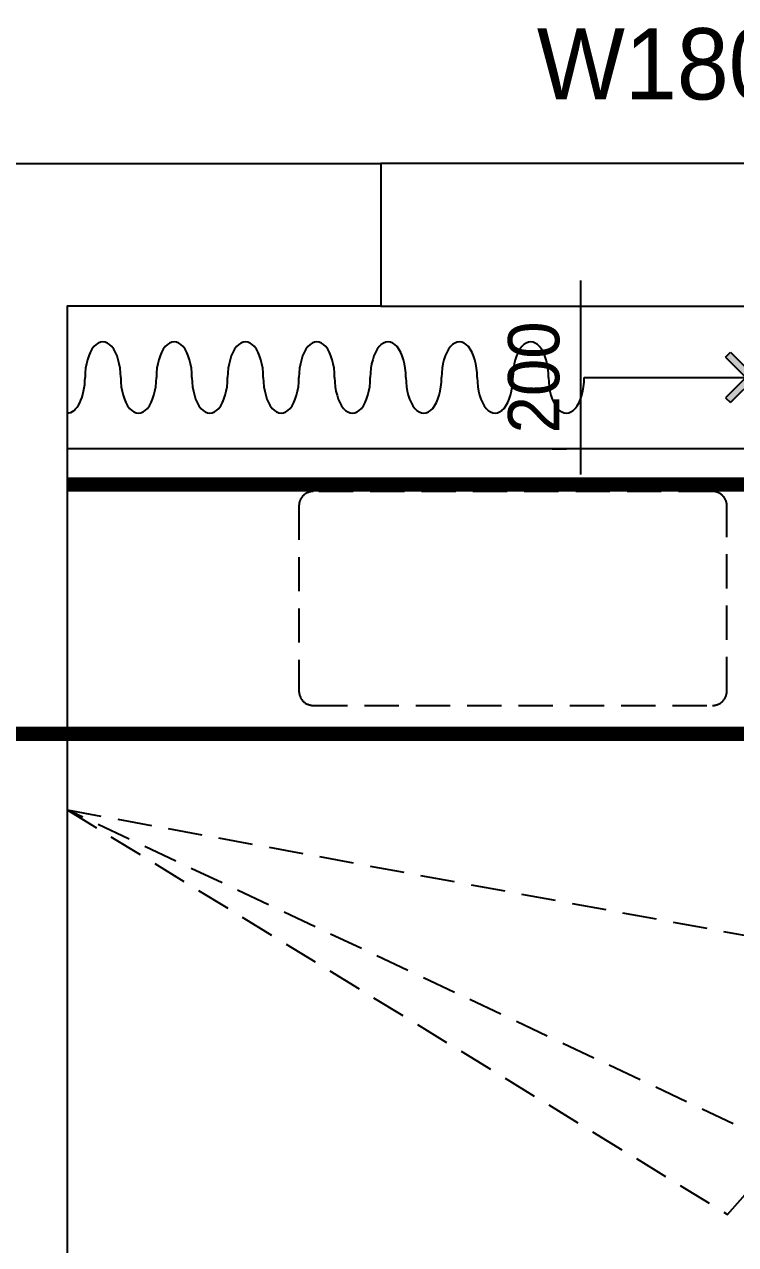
# Model space of a CAD drawing. Header units: millimetres. Extents: x 346859 to 753976, y -86090 to 5333.
# Drawn here: x 430573 to 431570, y -14549 to -12837 of the extents above; entities that cross this region are included whole.
import ezdxf

# ---------------------------------------------------------------- set-up
doc = ezdxf.new("R2010")
doc.units = ezdxf.units.MM
doc.header["$LTSCALE"] = 60
for name, pattern in [('DH-HID2', [1.2, 0.8, -0.4]), ('HID', [2.5, 1.5, -1]), ('HID2', [1, 0.5, -0.5])]:
    doc.linetypes.add(name, pattern=pattern)
for name, color, linetype in [('0-ELC TEXT', 7, 'Continuous'), ('01. F-소품', 3, 'Continuous'), ('04-WIN', 4, 'Continuous'), ('07-DIM WAL', 5, 'Continuous'), ('2CONTINUOUS', 2, 'Continuous'), ('3.기호.계단선', 30, 'Continuous'), ('CEIL-LIGHT', 7, 'Continuous'), ('FU-FURM', 251, 'DH-HID2')]:
    doc.layers.add(name, color=color, linetype=linetype)
doc.styles.add('YOURNAME', font='HY울릉도M.TTF')
doc.styles.add('코레일둥고', font='Korail_Round_Gothic_Medium.ttf')
doc.dimstyles.new('40', dxfattribs={"dimscale": 40, "dimtxt": 1.8, "dimasz": 0.9, "dimexe": 0.5, "dimexo": 1, "dimgap": 0.7, "dimtad": 1, "dimdec": 0, "dimzin": 0, "dimdsep": 46, "dimtxsty": 'YOURNAME', "dimblk": 'NONE', "dimcen": 0, "dimclrd": 1, "dimclre": 1, "dimclrt": 7, "dimadec": 0, "dimazin": 0, "dimtfac": 1, "dimtdec": 0, "dimtix": 1, "dimtmove": 2, "dimatfit": 3, "dimldrblk": 'NONE', "dimfxl": 1, "dimtolj": 1, "dimtzin": 0, "dimarcsym": 0})

# ---------------------------------------------------------------- blocks, each defined once
blk = doc.blocks.new('VUSAUSEH')
at = {"layer": '04-WIN'}
blk.add_lwpolyline([(405273.2, 44145.2), (405273.2, 43945.2), (407073.2, 43945.2), (407073.2, 44145.2)], close=True, dxfattribs=at)
at = {"layer": '2CONTINUOUS'}
blk.add_lwpolyline([(404713.2, 39583.2), (404713.2, 43945.2), (404153.2, 43945.2), (404153.2, 44145.2), (405273.2, 44145.2), (405273.2, 43945.2), (404833.2, 43945.2), (404833.2, 39792.2), (407023.2, 39792.2), (407023.2, 39583.2), (404713.2, 39583.2)], dxfattribs=at)
at = {"layer": '0-ELC TEXT', "style": '코레일둥고'}
blk.add_text('W1800*H1400(FL925)', height=100, dxfattribs=at).set_placement((405491.8, 44235))
blk = doc.blocks.new('FFSFDF')
at = {"layer": '01. F-소품'}
blk.add_hatch(color=8, dxfattribs=at).paths.add_polyline_path([(1567672.9, 1746751.1), (1567679.9, 1746744.1), (1567715.3, 1746779.4), (1567679.9, 1746814.8), (1567672.9, 1746807.7), (1567701.2, 1746779.4)])
at = {"layer": '01. F-소품', "color": 8}
for p, q in [((1567672.9, 1746807.7), (1567679.9, 1746814.8)), ((1567474.8, 1746779.4), (1567701.2, 1746779.4)), ((1567672.9, 1746751.1), (1567679.9, 1746744.1))]:
    blk.add_line(p, q, dxfattribs=at)
for points in [[(1567679.9, 1746814.8), (1567715.3, 1746779.4), (1567679.9, 1746744.1)], [(1567672.9, 1746807.7), (1567701.2, 1746779.4), (1567672.9, 1746751.1)]]:
    blk.add_lwpolyline(points, dxfattribs=at)
for centre, start_param, end_param in [((1566799.8, 1746779.4), 1.570796, 4.712389), ((1566899.8, 1746779.4), 1.570796, 4.712389), ((1566999.8, 1746779.4), 1.570796, 4.712389), ((1567099.8, 1746779.4), 1.570796, 4.712389), ((1567199.8, 1746779.4), 1.570796, 4.712389), ((1567299.8, 1746779.4), 1.570796, 4.712389), ((1567399.8, 1746779.4), 1.570796, 4.712389), ((1566749.8, 1746779.4), 6.283185, 7.853982), ((1566849.8, 1746779.4), 4.712389, 7.853982), ((1566949.8, 1746779.4), 4.712389, 7.853982), ((1567049.8, 1746779.4), 4.712389, 7.853982), ((1567149.8, 1746779.4), 4.712389, 7.853982), ((1567249.8, 1746779.4), 4.712389, 7.853982), ((1567349.8, 1746779.4), 4.712389, 7.853982), ((1567449.8, 1746779.4), 4.712389, 7.853982)]:
    blk.add_ellipse(centre, major_axis=(0, -50), ratio=0.5, start_param=start_param, end_param=end_param, dxfattribs=at)
blk = doc.blocks.new('cjswjdeh')
at = {"layer": 'FU-FURM', "color": 8}
for p, q in [((430633.2, 43238.6), (431559.2, 42671.2)), ((431697.2, 42737.2), (430633.2, 43238.6)), ((430633.2, 43238.6), (431883.2, 43007.2)), ((431559.2, 42671.2), (431643.2, 42767.2))]:
    blk.add_line(p, q, dxfattribs=at)
blk.add_lwpolyline([(430633.2, 41645.2), (431883.2, 41645.2), (431883.2, 43745.2), (430633.2, 43745.2)], close=True, dxfattribs=at)
blk.add_lwpolyline([(430978.2, 43385.2), (431538.2, 43385.2, 0.414214), (431558.2, 43405.2), (431558.2, 43665.2, 0.414214), (431538.2, 43685.2), (430978.2, 43685.2, 0.414214), (430958.2, 43665.2), (430958.2, 43405.2, 0.414214)], format="xyb", close=True, dxfattribs=at)
blk.add_blockref('VUSAUSEH', (25800, 0))
at = {"color": 8}
blk.add_blockref('FFSFDF', (-1136116.6, -1702934.3), dxfattribs=at)
blk = doc.blocks.new('*D82')
at = {"layer": '07-DIM WAL', "color": 1, "lineweight": -2, "transparency": 16777216}
for p, q in [((431353.2, -13468.4), (431353.2, -13196.4)), ((431313.2, -13232.4), (431333.2, -13232.4)), ((431313.2, -13432.4), (431333.2, -13432.4))]:
    blk.add_line(p, q, dxfattribs=at)
at = {"layer": 'Defpoints', "color": 0, "transparency": 16777216}
for p in [(431353.2, -13232.4), (431353.2, -13232.4), (431353.2, -13432.4)]:
    blk.add_point(p, dxfattribs=at)
at = {"layer": '07-DIM WAL', "color": 7, "transparency": 16777216, "insert": (431287.8, -13332.4), "char_height": 72, "attachment_point": 5, "rotation": 90, "style": 'YOURNAME'}
blk.add_mtext('\\A1;200', dxfattribs=at)
blk = doc.blocks.new('_None')

msp = doc.modelspace()

# ---------------------------------------------------------------- linework, layer by layer
at = {"layer": '3.기호.계단선', "color": 10, "linetype": 'HID'}
msp.add_lwpolyline([(433673.2, -13482.4, 20, 20, 0), (430633.2, -13482.4, 20, 20, 0)], format="xyseb", dxfattribs=at)
at = {"layer": '3.기호.계단선', "color": 140, "linetype": 'HID2', "const_width": 20}
msp.add_lwpolyline([(429033.2, -13832.4), (433551.2, -13832.4), (433551.2, -14448.3), (441103.2, -14448.3), (441103.2, -16536.6)], dxfattribs=at)
at = {"layer": 'CEIL-LIGHT'}
msp.add_lwpolyline([(433673.2, -13432.4), (430633.2, -13432.4)], dxfattribs=at)

# ---------------------------------------------------------------- block references
msp.add_blockref('cjswjdeh', (0, -57177.6))

# ---------------------------------------------------------------- dimensions: what is measured, and where the dimension line sits
at = {"layer": '07-DIM WAL'}
dim = msp.add_linear_dim(base=(431353.2, -13232.4), p1=(431353.2, -13432.4), p2=(431353.2, -13232.4), angle=90, dimstyle='40', dxfattribs=at)
dim.commit()
dim.dimension.update_dxf_attribs({"geometry": '*D82', "text_midpoint": (431287.8, -13332.4)})

doc.saveas('drawing.dxf')
